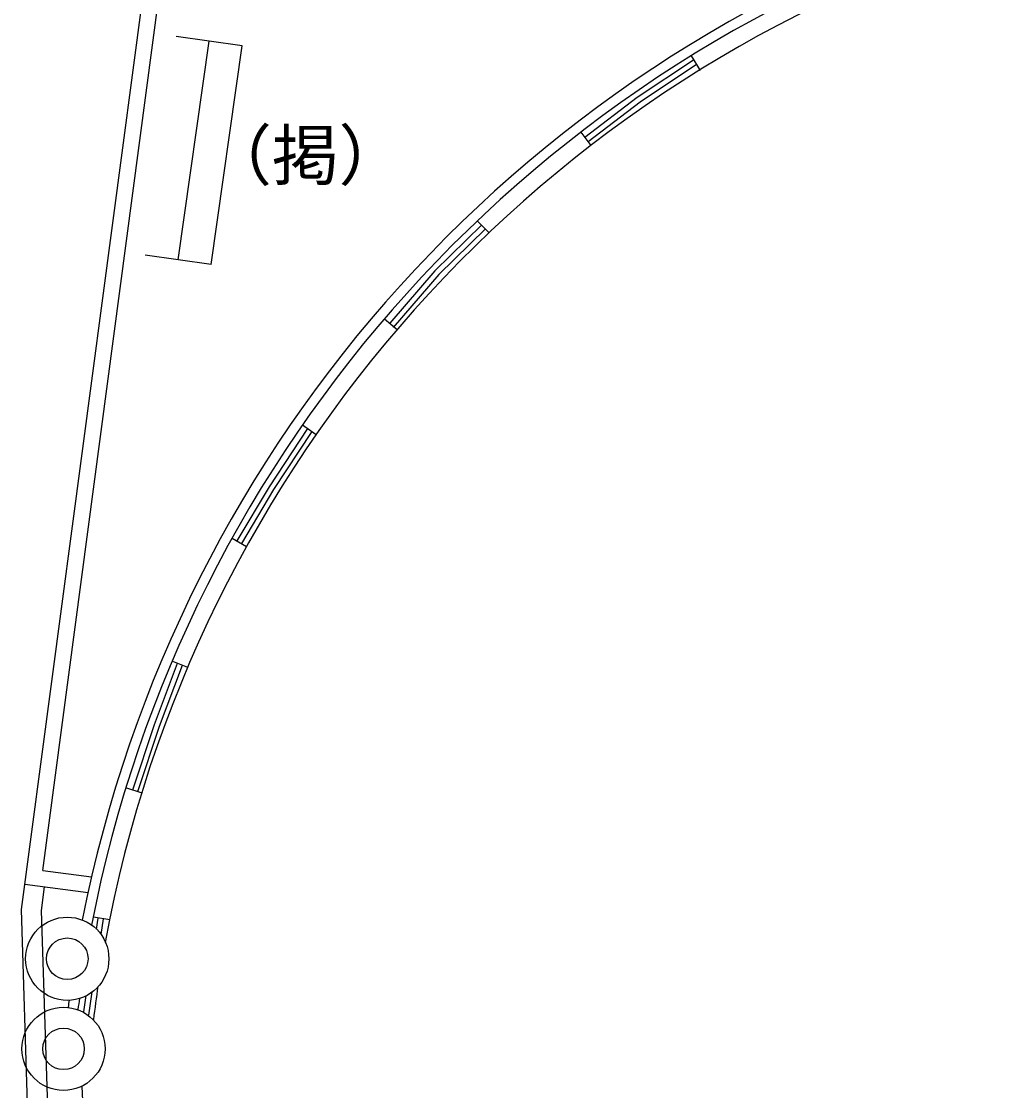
# Model space of a CAD drawing. Units: millimetres, scale not verified. Extents: x -100125 to 100125, y -69250 to 69250.
# Drawn here: x -40117 to -32710, y -20987 to -12958 of the extents above; entities that cross this region are included whole.
import ezdxf
from ezdxf.enums import TextEntityAlignment as Align

# ---------------------------------------------------------------- set-up
doc = ezdxf.new("R2010")
doc.units = ezdxf.units.MM
doc.header["$LTSCALE"] = 250
doc.layers.add('1-0_計画', color=3, linetype='Continuous')
doc.layers.add('1-1_現況白抜', color=2, linetype='Continuous')
doc.styles.add('ＭＳ ゴシック', font='')
doc.styles.get('ＭＳ ゴシック').set_extended_font_data('MS Gothic')

msp = doc.modelspace()

# ---------------------------------------------------------------- linework, layer by layer
at = {"layer": '1-0_計画'}
for p, q in [((-40116.8, -19628.5), (-38010.4, -3787.3)), ((-39956.5, -19333.9), (-37890.4, -3794.9)), ((-39956.5, -19333.9), (-39589.8, -19382.7)), ((-40091.3, -19437), (-39616.3, -19500.2)), ((-39517.2, -38235.5), (-40116.8, -19628.5))]:
    msp.add_line(p, q, dxfattribs=at)
msp.add_lwpolyline([(-39365.3, -38292.3), (-39966.4, -19636.1), (-39942.6, -19456.8)], dxfattribs=at)
at = {"layer": '1-1_現況白抜'}
for p, q in [((-38458.4, -13141.6), (-38953.4, -13071.1)), ((-38939.9, -14749), (-38705.9, -13106.4)), ((-38692.4, -14784.3), (-38458.4, -13141.6)), ((-35085.9, -13216.8), (-35018.6, -13325.9)), ((-35915, -13790.5), (-35838.8, -13889.5)), ((-36692.7, -14456.5), (-36604.3, -14544.9)), ((-38692.4, -14784.3), (-39187.4, -14713.7)), ((-37390.6, -15191.4), (-37294.5, -15271.4)), ((-38006.4, -15988), (-37902.3, -16060.5)), ((-38534.9, -16839.9), (-38426.4, -16901.9)), ((-38982.4, -17761.6), (-38869, -17808.1)), ((-39333.7, -18711.6), (-39212.9, -18750.6)), ((-39576, -19681.9), (-39452.6, -19702.2)), ((-39541.9, -19692.2), (-39555, -19775.1)), ((-39502.4, -19698.5), (-39520.8, -19815)), ((-39632, -20274), (-39649.8, -20397)), ((-39587.6, -20246.4), (-39612.8, -20420.6)), ((-39662.8, -20957.2), (-39562.8, -23234.2))]:
    msp.add_line(p, q, dxfattribs=at)
for points in [[(-35069.7, -13249.9), (-35491.4, -13531), (-35884.7, -13829.9)], [(-35047.5, -13283.2), (-35468.2, -13563.6), (-35860.3, -13861.6)], [(-36658.9, -14487.1), (-37011, -14831.5), (-37350.4, -15224.8)], [(-36630.9, -14515.8), (-36981.8, -14858.9), (-37324.9, -15256.5)], [(-37967.5, -16015.7), (-38256.1, -16452.5), (-38498, -16858.2)], [(-37934.2, -16037.8), (-38222.2, -16473.7), (-38463.6, -16878.7)], [(-38947.2, -17780.5), (-39118.7, -18240.3), (-39282.3, -18731.3)], [(-38909.7, -17794.5), (-39081, -18253.6), (-39244.4, -18743.9)]]:
    msp.add_lwpolyline(points, dxfattribs=at)
for centre, radius in [((-39772.2, -19997.2), 312.5), ((-39772.2, -19997.2), 156.2), ((-39800.4, -20673.8), 312.5), ((-39800.4, -20673.8), 156.2)]:
    msp.add_circle(centre, radius, dxfattribs=at)
for centre, radius, start, end in [((-29875, -21629.8), 9971.4, 106.86417, 168.88467), ((-29875, -21629.8), 9896.4, 106.86418, 169.02253), ((-29875, -21629.8), 9771.4, 106.86415, 169.64935), ((-29887.8, -21628.1), 9758.4, 171.61368, 173.0863), ((-29644.4, -21659.9), 10203.8, 172.38351, 172.68516), ((-29819.7, -21637), 9952.1, 172.24295, 172.73218)]:
    msp.add_arc(centre, radius, start, end, dxfattribs=at)

# ---------------------------------------------------------------- texts
at = {"layer": '1-1_現況白抜', "color": 7, "style": 'ＭＳ ゴシック'}
msp.add_text('（掲）', height=366.6, dxfattribs=at).set_placement((-38734.9, -14256.9), align=Align.BOTTOM_LEFT)

doc.saveas('drawing.dxf')
